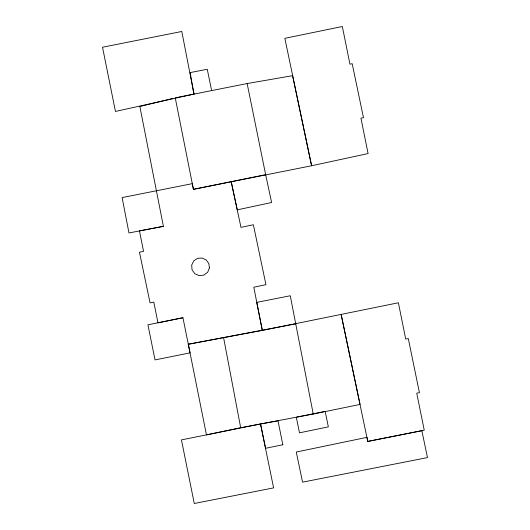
<?xml version="1.0" encoding="UTF-8"?>
<svg xmlns="http://www.w3.org/2000/svg" width="530" height="530" viewBox="0 0 530 530"><rect width="100%" height="100%" fill="white"/><g stroke="black" fill="none" stroke-linecap="round" stroke-linejoin="round"><path stroke-width="0.79" d="M172.82 98.414L139.867 106.523L163.392 226.33L128.976 232.948L122.112 197.584L192.291 183.658L193.43 189.329L311.6 165.757L368.098 153.574L360.937 118.163L363.474 117.66L352.185 63.699L349.946 64.196L342.334 26.5L284.842 38.339L311.6 165.757L292.553 75.684L247.146 83.548L175.231 97.818L193.43 189.329L265.649 174.655L271.612 202.506L237.248 209.867L231.279 182.022L240.978 227.377L253.36 224.74L265.947 284.67L253.81 287.207L262.317 330.428L398.388 302.776L405.695 339.028L408.285 338.531L419.422 392.644L416.739 393.187L424.245 430.194L367.754 441.43L341.194 314.707L360.042 404.43L313.243 414.029L240.68 427.703L206.461 434.918L188.309 344.248L262.317 330.428L256.745 302.378L290.268 295.76L313.243 414.029M193.98 94.088L115.447 111.446L102.522 47.236L181.797 31.475L193.98 94.088L190.098 72.603L207.256 69.271L211.636 90.61M182.936 317.742L147.923 324.804L155.038 359.916L190.051 352.854L182.936 317.742L157.973 322.816L153.793 302.08L150.063 302.875L139.47 252.24L143.55 251.346L139.47 230.908L163.392 226.33M324.373 411.552L296.283 417.209L299.516 432.825L328.361 426.862L325.175 411.393M188.309 344.248L295.833 323.81M247.146 83.548L265.649 174.655M223.62 337.789L240.68 427.703M209.396 268.008L207.707 272.188L203.924 275.07L199.201 275.666L194.828 273.725L192.039 269.796L191.694 265.026L193.881 260.747L197.657 258.309L202.135 258.064L206.216 259.952L208.853 263.536L209.396 268.008M366.906 437.356L296.283 452.024L302.55 482.161L427.478 457.595L421.86 430.691L367.754 441.43L366.906 437.356M282.808 444.763L265.596 448.294L260.522 423.974L181.445 439.893L194.278 503.5L273.606 487.885L260.522 423.974L278.031 420.84L282.808 444.763"/></g></svg>
